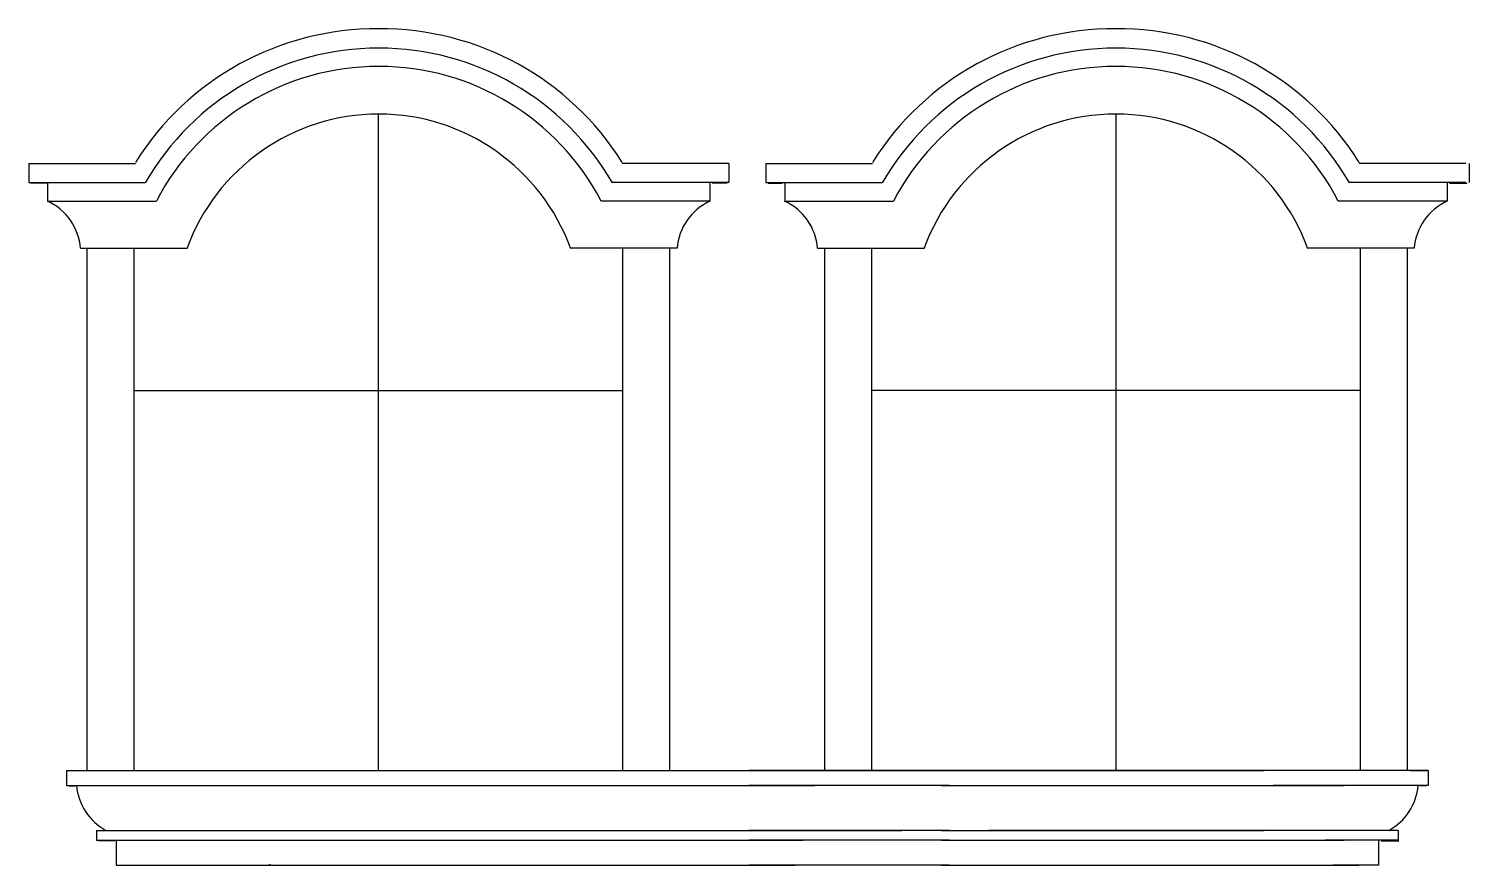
# Model space of a CAD drawing. Header units: metres. Extents: x -60 to 7366121, y 9 to 15184718.
# Drawn here: x -60.4 to 246.1, y 8.8 to 186.7 of the extents above; entities outside this region: 3.
import ezdxf

# ---------------------------------------------------------------- set-up
doc = ezdxf.new("R2010")
doc.units = ezdxf.units.M

# ---------------------------------------------------------------- blocks, each defined once
blk = doc.blocks.new('1008Y')
at = {"color": 188}
for p, q in [((73660.33, 151847.16), (73660.33, 151846.86)), ((73660.33, 151847.16), (73661.13, 151847.16)), ((73661.13, 151847.16), (73661.13, 151846.31)), ((73660.33, 151847.06), (73660.33, 151847.06)), ((73660.33, 151846.86), (73660.48, 151846.86)), ((73660.93, 151846.46), (73660.93, 151846.31)), ((73660.93, 151846.31), (73661.13, 151846.31))]:
    blk.add_line(p, q, dxfattribs=at)
blk.add_arc((73660.93, 151846.91), 0.45, 186.38, 270.35, dxfattribs=at)
blk.add_text('1008Ïß', height=0.04, dxfattribs=at).set_placement((73660.71, 151846.16))

msp = doc.modelspace()

# ---------------------------------------------------------------- linework, layer by layer
for p, q in [((14, 29), (14, 168.54)), ((170.94, 29), (170.94, 168.54)), ((-60.44, 154), (-35.67, 154)), ((88.52, 154), (63.75, 154)), ((96.42, 154), (121.19, 154)), ((245.38, 154), (220.61, 154)), ((-56.45, 150.03), (-33.29, 150.03)), ((84.53, 150.03), (61.37, 150.03)), ((100.41, 150.03), (123.57, 150.03)), ((241.39, 150.03), (218.23, 150.03)), ((-49.43, 140), (-26.81, 140)), ((-38, 29), (-38, 140)), ((77.5, 140), (54.88, 140)), ((66, 29), (66, 140)), ((107.43, 140), (130.05, 140)), ((118.94, 29), (118.94, 140)), ((234.36, 140), (211.74, 140)), ((222.94, 29), (222.94, 140)), ((-38, 109.73), (66, 109.73)), ((222.94, 109.73), (118.94, 109.73)), ((-52.4, 28.89), (136.3, 28.89)), ((-52.4, 28.89), (-52.4, 25.71)), ((-52.4, 28.89), (-52.4, 25.71)), ((135.46, 28.89), (92.79, 28.89)), ((237.34, 28.89), (132.93, 28.89)), ((133.77, 28.89), (202.44, 28.89)), ((237.34, 28.89), (237.34, 25.71)), ((237.34, 28.89), (237.34, 25.71)), ((-52.4, 25.71), (106.85, 25.71)), ((135.46, 25.71), (92.79, 25.71)), ((133.77, 25.71), (219.5, 25.71)), ((237.34, 25.71), (204.38, 25.71)), ((-46.05, 16.19), (125.36, 16.19)), ((135.46, 16.19), (92.79, 16.19)), ((133.77, 16.19), (202.44, 16.19)), ((230.99, 16.19), (143.87, 16.19)), ((-46.05, 14.07), (104.33, 14.07)), ((135.46, 14.07), (92.79, 14.07)), ((133.77, 14.07), (219.5, 14.07)), ((230.99, 14.07), (215.4, 14.07)), ((-9.46, 8.84), (-9.26, 8.84)), ((-8.99, 8.84), (-9.2, 8.84))]:
    msp.add_line(p, q)
for points in [[(14, 186.68, 0.26), (-37.76, 158.28, 0.26)], [(65.84, 158.28, 0.26), (14.08, 186.68, 0.26)], [(170.86, 186.68, 0.26), (119.1, 158.28, 0.26)], [(222.7, 158.28, 0.26), (170.94, 186.68, 0.26)], [(-49.43, 140, 0.27), (-56.46, 150.02, 0.27)], [(84.54, 150.02, 0.27), (77.5, 140, 0.27)], [(107.43, 140, 0.27), (100.4, 150.02, 0.27)], [(241.4, 150.02, 0.27), (234.36, 140, 0.27)], [(-50.3, 25.71, 0.25), (-44.04, 16.19, 0.25)], [(228.98, 16.19, 0.25), (235.24, 25.71, 0.25)]]:
    msp.add_lwpolyline(points, format="xyb")
for points in [[(-60.44, 158), (-37.76, 158)], [(-60.44, 158), (-60.44, 154)], [(88.52, 158), (65.84, 158)], [(88.52, 158), (88.52, 154)], [(96.42, 158), (119.1, 158)], [(96.42, 158), (96.42, 154)], [(245.38, 158), (222.7, 158)], [(246.08, 158), (246.08, 154)], [(-60.01, 153.95), (-56.65, 153.95)], [(-56.44, 154), (-56.44, 150)], [(84.52, 154), (84.52, 150)], [(85.01, 153.92), (88.17, 153.92)], [(96.87, 153.83), (99.91, 153.83)], [(100.42, 154), (100.42, 150)], [(241.38, 154), (241.38, 150)], [(241.86, 153.88), (245.63, 153.88)], [(-48, 29), (-48, 140)], [(76, 29), (76, 140)], [(108.94, 29), (108.94, 140)], [(232.94, 29), (232.94, 140)], [(-52.4, 28.89), (-52.4, 25.71)], [(-51.92, 28.92), (-48.16, 28.92)], [(233.49, 28.94), (237.18, 28.94)], [(237.34, 28.89), (237.34, 25.71)], [(-51.87, 25.68), (-50.69, 25.68)], [(235.58, 25.7), (237, 25.7)], [(-46.05, 16.19), (-46.05, 14.04)], [(230.99, 16.19), (230.99, 14.04)], [(-45.58, 14.02), (-42.11, 14.02)], [(-41.82, 14.07), (-41.82, 8.78)], [(226.76, 14.07), (226.76, 8.78)], [(227.37, 13.94), (231.14, 13.94)], [(-41.82, 8.78), (102.65, 8.78)], [(135.46, 8.78), (92.79, 8.78)], [(133.77, 8.78), (222.5, 8.78)], [(226.76, 8.78), (217.08, 8.78)]]:
    msp.add_lwpolyline(points)
for centre, radius, start, end in [((14, 125.18), 57.4, 90, 149.93), ((14.07, 125.18), 57.4, 30.07, 90), ((170.86, 125.18), 57.4, 90, 149.93), ((170.93, 125.18), 57.4, 30.07, 90), ((14.04, 125.25), 53.44, 90.05, 152.35), ((14.03, 125.25), 53.44, 27.65, 89.95), ((170.9, 125.25), 53.44, 90.05, 152.35), ((170.89, 125.25), 53.44, 27.65, 89.95), ((13.99, 125.15), 43.38, 89.99, 160.13), ((14.08, 125.15), 43.38, 19.87, 90.01), ((170.85, 125.15), 43.38, 89.99, 160.13), ((170.94, 125.15), 43.38, 19.87, 90.01)]:
    msp.add_arc(centre, radius, start, end)

# ---------------------------------------------------------------- block references
for p, xscale, yscale, zscale in [((8, 2), 100, 100, 100), ((19, -18), 10, 10, 10), ((24, 58), 0.01, 0.01, 0.01)]:
    msp.add_blockref('1008Y', p, dxfattribs=dict(xscale=xscale, yscale=yscale, zscale=zscale))

doc.saveas('drawing.dxf')
